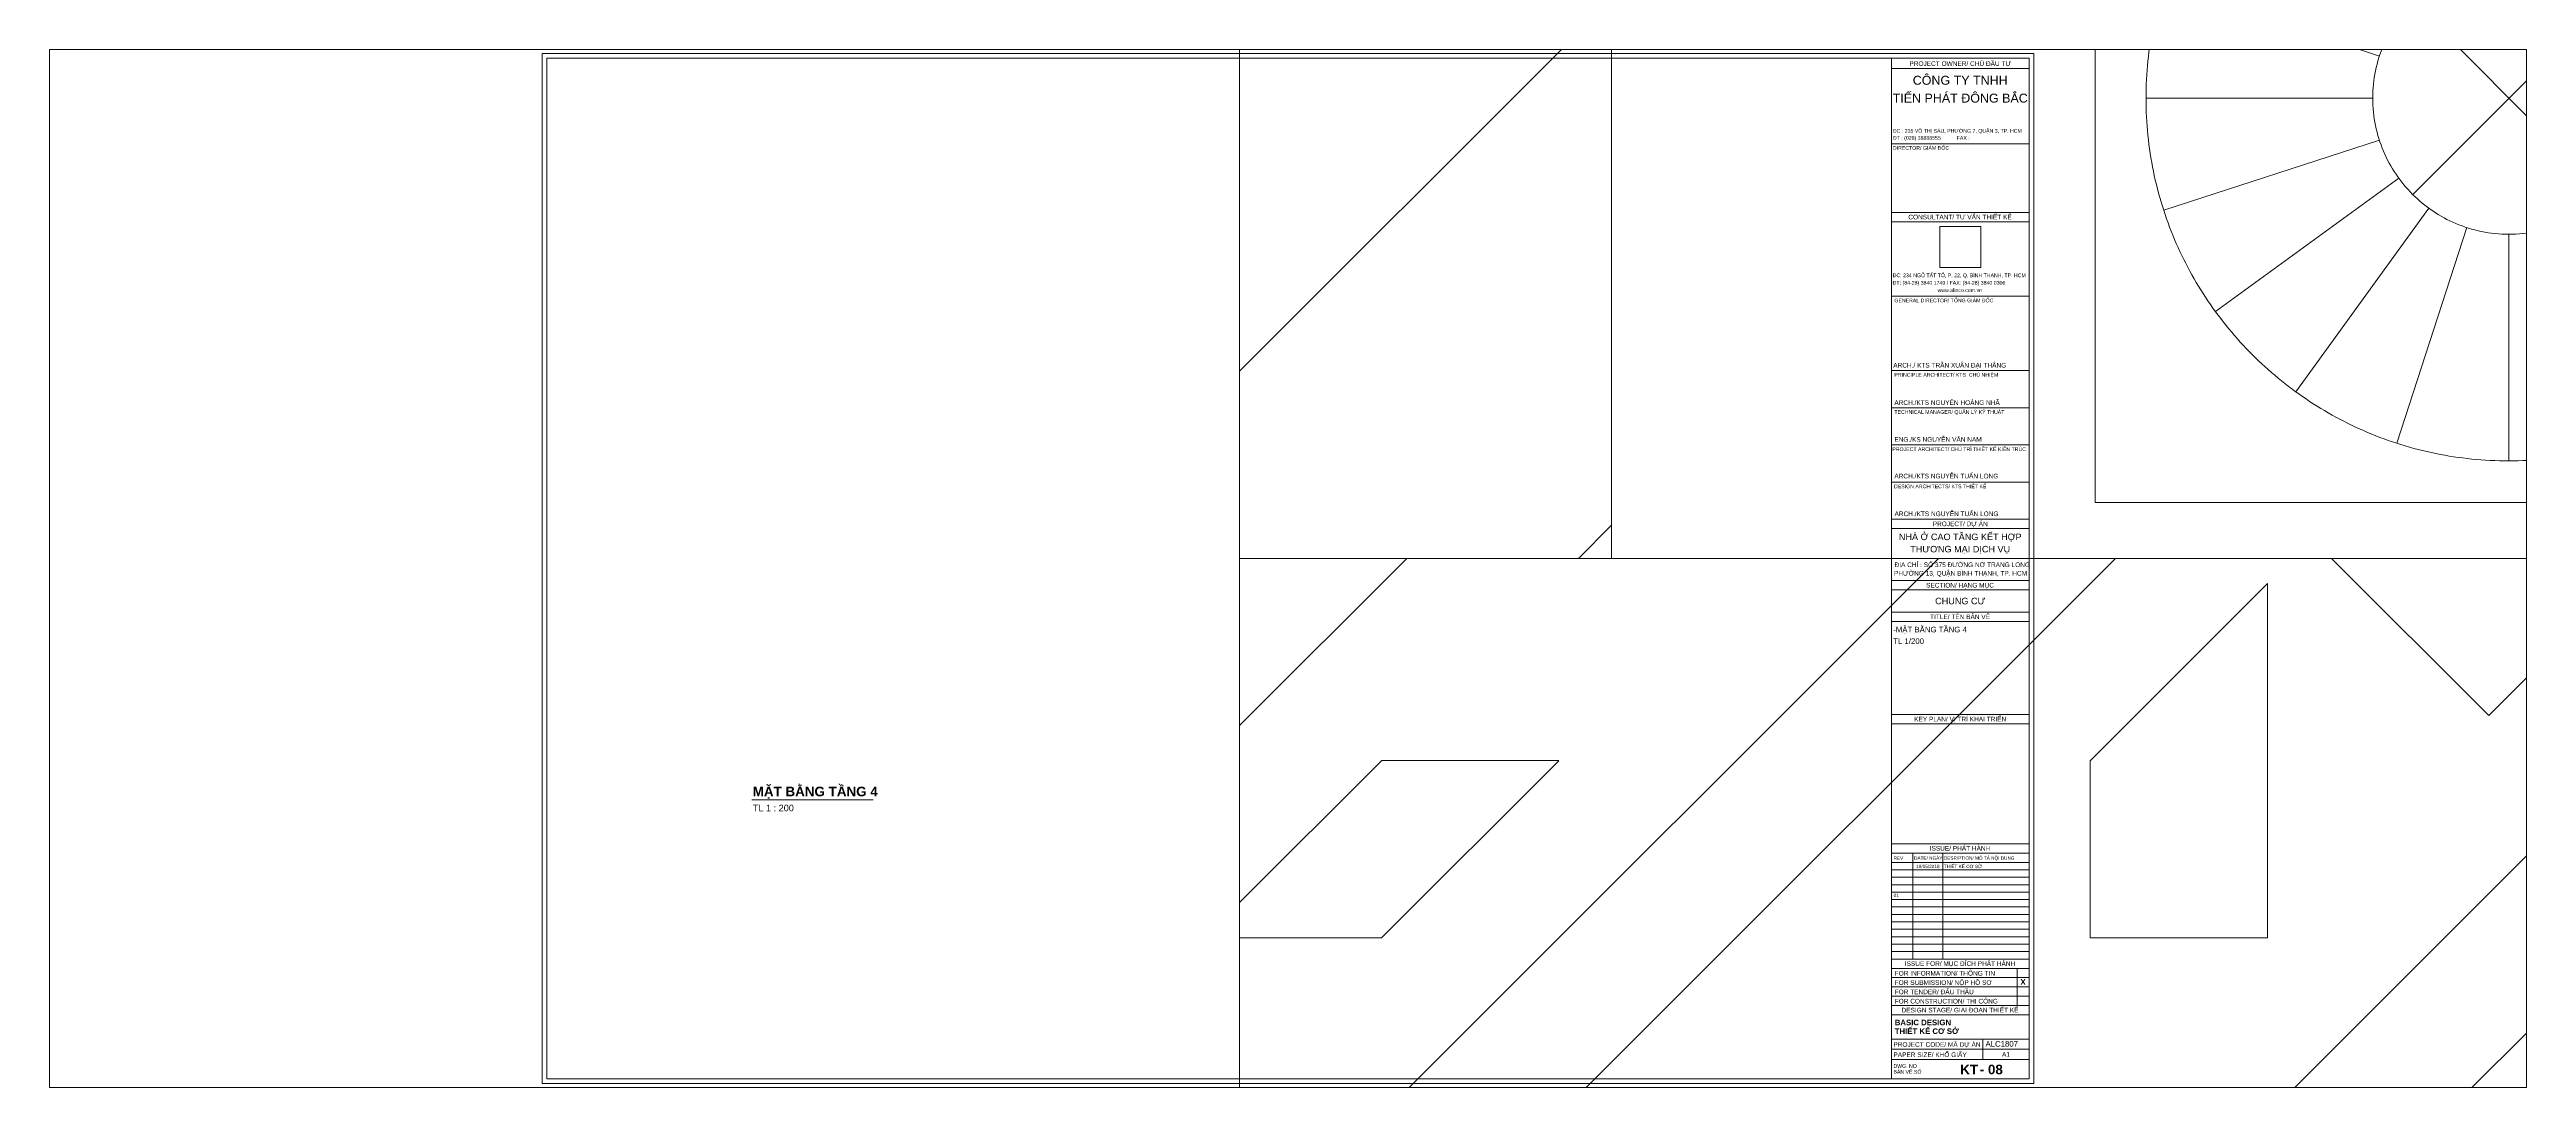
# Paper-space layout 'Layout1' of a CAD drawing. Header units: millimetres. Extents: x -239 to 1092, y 15 to 574.
# The model-space entities are those that its viewports show. They can reach past a viewport. Long polylines and large blocks are cut down to what shows.
import ezdxf

# ---------------------------------------------------------------- set-up
doc = ezdxf.new("R2010")
doc.units = ezdxf.units.MM
doc.layers.add('G-ANNO-NPLT', color=7, linetype='Continuous', plot=False)
for name, color, linetype, lineweight in [('G-ANNO-TTLB', 6, 'Continuous', 5), ('G-ANNO-TTLB-MEDM', 33, 'Continuous', 9), ('G-ANNO-TTLB-THIN', 151, 'Continuous', 5), ('HATCH-TUONG', 152, 'Continuous', 9), ('NET CAT', 3, 'Continuous', 5), ('NET-CAT', 3, 'Continuous', 9), ('THIET BI', 44, 'Continuous', 5)]:
    doc.layers.add(name, color=color, linetype=linetype, lineweight=lineweight)
doc.styles.add('Arial_10', font='arial_1.ttf', dxfattribs={"height": 3.5})
doc.styles.add('Arial_11', font='arial_1.ttf', dxfattribs={"height": 3})
doc.styles.add('Arial_12', font='arial_1.ttf', dxfattribs={"height": 1.8})
doc.styles.add('Arial_4', font='arial_1.ttf', dxfattribs={"height": 2.5})
doc.styles.add('Arial_5', font='arial_1.ttf', dxfattribs={"height": 2})
doc.styles.add('Arial_6', font='arial_1.ttf', dxfattribs={"height": 1.8})
doc.styles.add('Arial_7', font='arial_1.ttf', dxfattribs={"height": 2.5})
doc.styles.add('Arial_8', font='arial_1.ttf', dxfattribs={"height": 4.8})
doc.styles.add('Arial_9', font='arial_1.ttf', dxfattribs={"height": 2})
doc.styles.add('Arial_B_1', font='arialbd_1.ttf', dxfattribs={"height": 3})
doc.styles.add('Arial_B_2', font='arialbd_1.ttf', dxfattribs={"height": 5.15873})
picture_1 = doc.add_image_def('image1.jpg', size_in_pixel=(598, 599))

# ---------------------------------------------------------------- blocks, each defined once
blk = doc.blocks.new('KT-A1 - KT-A1-1017761--MẶT BẰNG TẦNG 4')
at = {"layer": 'G-ANNO-TTLB-MEDM'}
for p, q in [((28, 553.5), (28, 4.5)), ((825, 553.5), (28, 553.5)), ((751, 553.5), (751, 4.5)), ((825, 4.5), (825, 553.5)), ((28, 4.5), (825, 4.5))]:
    blk.add_line(p, q, dxfattribs=at)
at = {"layer": 'G-ANNO-TTLB-THIN'}
for p, q in [((827.5, 556), (25.5, 556)), ((25.5, 556), (25.5, 2)), ((825, 548), (751, 548)), ((827.5, 2), (827.5, 556)), ((825, 507.5), (751, 507.5)), ((825, 470.5), (751, 470.5)), ((825, 465.5), (751, 465.5)), ((825, 425.5), (751, 425.5)), ((825, 385.5), (751, 385.5)), ((825, 365.5), (751, 365.5)), ((825, 345.5), (751, 345.5)), ((825, 325.5), (751, 325.5)), ((825, 305.5), (751, 305.5)), ((825, 300.5), (751, 300.5)), ((825, 272.5), (751, 272.5)), ((825, 267.5), (751, 267.5)), ((825, 255.5), (751, 255.5)), ((825, 250.5), (751, 250.5)), ((825, 200.5), (751, 200.5)), ((825, 195.5), (751, 195.5)), ((825, 131), (751, 131)), ((825, 126), (751, 126)), ((825, 121), (751, 121)), ((762.5, 69), (762.5, 126)), ((778.5, 69), (778.5, 126)), ((825, 117), (751, 117)), ((825, 113), (751, 113)), ((825, 109), (751, 109)), ((825, 105), (751, 105)), ((825, 101), (751, 101)), ((825, 97), (751, 97)), ((825, 93), (751, 93)), ((825, 89), (751, 89)), ((825, 85), (751, 85)), ((825, 81), (751, 81)), ((825, 77), (751, 77)), ((825, 73), (751, 73)), ((825, 69), (751, 69)), ((825, 64), (751, 64)), ((825, 59), (751, 59)), ((825, 54), (751, 54)), ((818.5, 44), (818.5, 64)), ((825, 49), (751, 49)), ((825, 44), (751, 44)), ((825, 39), (751, 39)), ((825, 26), (751, 26)), ((825, 20.5), (751, 20.5)), ((825, 15), (751, 15)), ((800, 26), (800, 15)), ((25.5, 2), (827.5, 2))]:
    blk.add_line(p, q, dxfattribs=at)
at = {"layer": 'G-ANNO-TTLB', "line_spacing_factor": 0.936439}
for s, insert, char_height, width, attachment_point, style in [('\\pt12.7,25.4,38.1,50.8,63.5,76.2,88.9,101.6,114.3,127,139.7,152.4,165.1,177.8,190.5,203.2,215.9,228.6,241.3,254,266.7,279.4,292.1,304.8,317.5,330.2,342.9,355.6,368.3,381,393.7,406.4;PROJECT OWNER/ CHỦ {\\fArial|b0|i0|c238|p34;ĐẦU T}Ư', (787.9, 551.8), 2.5, 72.23, 2, 'Arial_4'), ('\\pt12,24,36,48,60,72,84,96,108,120,132,144,156,168,180,192,204,216,228,240,252,264,276,288,300,312,324,336,348,360,372,384;DIRECTOR/ GIÁM {\\fArial|b0|i0|c238|p34;ĐỐC}', (751.7, 506.2), 2, 30.89, 1, 'Arial_5'), ('\\pt12.7,25.4,38.1,50.8,63.5,76.2,88.9,101.6,114.3,127,139.7,152.4,165.1,177.8,190.5,203.2,215.9,228.6,241.3,254,266.7,279.4,292.1,304.8,317.5,330.2,342.9,355.6,368.3,381,393.7,406.4;CONSULTANT/ T{\\fArial|b0|i0|c163|p34;Ư VẤN THIẾT KẾ}', (787.8, 469.3), 2.5, 72.36, 2, 'Arial_4'), ('\\pt12,24,36,48,60,72,84,96,108,120,132,144,156,168,180,192,204,216,228,240,252,264,276,288,300,312,324,336,348,360,372,384;{\\fArial|b0|i0|c238|p34;ĐC: 234 NGÔ TẤT TỐ, P. 22, Q. B}ÌNH THẠNH, TP. HCM', (751.6, 437.7), 2, 72.89, 1, 'Arial_5'), ('\\pt12,24,36,48,60,72,84,96,108,120,132,144,156,168,180,192,204,216,228,240,252,264,276,288,300,312,324,336,348,360,372,384;{\\fArial|b0|i0|c238|p34;ĐT: (84-28) 3840 1749 / FAX: (84-28) 3840 0306}', (751.6, 433.7), 2, 72.89, 1, 'Arial_5'), ('\\pt12,24,36,48,60,72,84,96,108,120,132,144,156,168,180,192,204,216,228,240,252,264,276,288,300,312,324,336,348,360,372,384;{\\fArial|b0|i0|c238|p34;www.alinco.com.vn}', (775.7, 429.7), 2, 24.61, 1, 'Arial_5'), ('\\pt12,24,36,48,60,72,84,96,108,120,132,144,156,168,180,192,204,216,228,240,252,264,276,288,300,312,324,336,348,360,372,384;GENERAL DIRECTOR/ TỔNG GIÁM {\\fArial|b0|i0|c238|p34;ĐỐC}', (752.5, 424.2), 2, 71.44, 1, 'Arial_5'), ('\\pt12.7,25.4,38.1,50.8,63.5,76.2,88.9,101.6,114.3,127,139.7,152.4,165.1,177.8,190.5,203.2,215.9,228.6,241.3,254,266.7,279.4,292.1,304.8,317.5,330.2,342.9,355.6,368.3,381,393.7,406.4;ARCH./ KTS TRẦN XUÂN {\\fArial|b0|i0|c238|p34;ĐẠI THẮNG}', (751.9, 389.6), 2.5, 72.03, 1, 'Arial_4'), ('\\pt12,24,36,48,60,72,84,96,108,120,132,144,156,168,180,192,204,216,228,240,252,264,276,288,300,312,324,336,348,360,372,384;PRINCIPLE ARCHITECT/ KTS  CHỦ NHIỆM', (752.5, 384.2), 2, 71.44, 1, 'Arial_5'), ('\\pt12,24,36,48,60,72,84,96,108,120,132,144,156,168,180,192,204,216,228,240,252,264,276,288,300,312,324,336,348,360,372,384;TECHNICAL MANAGER/ QUẢN LÝ KỸ THUẬT', (752.5, 364.2), 2, 71.24, 1, 'Arial_5'), ('\\pt12,24,36,48,60,72,84,96,108,120,132,144,156,168,180,192,204,216,228,240,252,264,276,288,300,312,324,336,348,360,372,384;PROJECT ARCHITECT/ CHỦ TRÌ THIẾT KẾ KIẾN TRÚC', (751.4, 344.2), 2, 75.21, 1, 'Arial_5'), ('\\pt12,24,36,48,60,72,84,96,108,120,132,144,156,168,180,192,204,216,228,240,252,264,276,288,300,312,324,336,348,360,372,384;DESIGN ARCHITECTS/ KTS THIẾT KẾ', (752.3, 324.2), 2, 71.24, 1, 'Arial_5'), ('\\pt12.7,25.4,38.1,50.8,63.5,76.2,88.9,101.6,114.3,127,139.7,152.4,165.1,177.8,190.5,203.2,215.9,228.6,241.3,254,266.7,279.4,292.1,304.8,317.5,330.2,342.9,355.6,368.3,381,393.7,406.4;PROJECT/ DỰ ÁN', (787.9, 304.3), 2.5, 72.36, 2, 'Arial_4'), ('\\pt12.7,25.4,38.1,50.8,63.5,76.2,88.9,101.6,114.3,127,139.7,152.4,165.1,177.8,190.5,203.2,215.9,228.6,241.3,254,266.7,279.4,292.1,304.8,317.5,330.2,342.9,355.6,368.3,381,393.7,406.4;SECTION/ HẠNG MỤC', (787.8, 271.3), 2.5, 72.36, 2, 'Arial_4'), ('\\pt12.7,25.4,38.1,50.8,63.5,76.2,88.9,101.6,114.3,127,139.7,152.4,165.1,177.8,190.5,203.2,215.9,228.6,241.3,254,266.7,279.4,292.1,304.8,317.5,330.2,342.9,355.6,368.3,381,393.7,406.4;TITLE/ TÊN BẢN VẼ', (787.8, 254.3), 2.5, 72.36, 2, 'Arial_4'), ('\\pt12.7,25.4,38.1,50.8,63.5,76.2,88.9,101.6,114.3,127,139.7,152.4,165.1,177.8,190.5,203.2,215.9,228.6,241.3,254,266.7,279.4,292.1,304.8,317.5,330.2,342.9,355.6,368.3,381,393.7,406.4;KEY PLAN/ VỊ TRÍ KHAI TRIỂN', (787.9, 199.3), 2.5, 72.36, 2, 'Arial_4'), ('\\pt12.70001,25.4,38.10001,50.8,63.5,76.19999,88.9,101.59999,114.3,127.00001,139.7,152.40001,165.1,177.8,190.49999,203.2,215.89999,228.6,241.30001,254,266.70001,279.4,292.1,304.79999,317.5,330.19999,342.9,355.60001,368.3,381.00001,393.7,406.4;REV', (752.1, 124.2), 1.8, 9.39, 1, 'Arial_6'), ('\\pt12.70001,25.4,38.10001,50.8,63.5,76.19999,88.9,101.59999,114.3,127.00001,139.7,152.40001,165.1,177.8,190.49999,203.2,215.89999,228.6,241.30001,254,266.70001,279.4,292.1,304.79999,317.5,330.19999,342.9,355.60001,368.3,381.00001,393.7,406.4;DATE/ NGÀY', (763.1, 124.2), 1.8, 15.21, 1, 'Arial_6'), ('\\pt12.7,25.4,38.1,50.8,63.5,76.2,88.9,101.6,114.3,127,139.7,152.4,165.1,177.8,190.5,203.2,215.9,228.6,241.3,254,266.7,279.4,292.1,304.8,317.5,330.2,342.9,355.6,368.3,381,393.7,406.4;ISSUE/ PHÁT HÀNH', (787.8, 129.8), 2.5, 72.36, 2, 'Arial_4'), ('\\pt12.70001,25.4,38.10001,50.8,63.5,76.19999,88.9,101.59999,114.3,127.00001,139.7,152.40001,165.1,177.8,190.49999,203.2,215.89999,228.6,241.30001,254,266.70001,279.4,292.1,304.79999,317.5,330.19999,342.9,355.60001,368.3,381.00001,393.7,406.4;DESRIPTION/ MÔ TẢ NỘI DUNG', (779.1, 124.2), 1.8, 44.91, 1, 'Arial_6'), ('\\pt12.7,25.4,38.1,50.8,63.5,76.2,88.9,101.6,114.3,127,139.7,152.4,165.1,177.8,190.5,203.2,215.9,228.6,241.3,254,266.7,279.4,292.1,304.8,317.5,330.2,342.9,355.6,368.3,381,393.7,406.4;ISSUE FOR/ MỤC {\\fArial|b0|i0|c238|p34;ĐÍCH PHÁT H}ÀNH', (787.8, 67.8), 2.5, 72.36, 2, 'Arial_4'), ('\\pt12.7,25.4,38.1,50.8,63.5,76.2,88.9,101.6,114.3,127,139.7,152.4,165.1,177.8,190.5,203.2,215.9,228.6,241.3,254,266.7,279.4,292.1,304.8,317.5,330.2,342.9,355.6,368.3,381,393.7,406.4;FOR INFORMATION/ THÔNG TIN', (752.7, 62.6), 2.5, 54.77, 1, 'Arial_4'), ('\\pt12.7,25.4,38.1,50.8,63.5,76.2,88.9,101.6,114.3,127,139.7,152.4,165.1,177.8,190.5,203.2,215.9,228.6,241.3,254,266.7,279.4,292.1,304.8,317.5,330.2,342.9,355.6,368.3,381,393.7,406.4;FOR SUBMISSION/ NỘP HỒ S{\\fArial|b0|i0|c163|p34;Ơ}', (752.7, 57.6), 2.5, 53.38, 1, 'Arial_4'), ('\\pt12.7,25.4,38.1,50.8,63.5,76.2,88.9,101.6,114.3,127,139.7,152.4,165.1,177.8,190.5,203.2,215.9,228.6,241.3,254,266.7,279.4,292.1,304.8,317.5,330.2,342.9,355.6,368.3,381,393.7,406.4;FOR TENDER/ {\\fArial|b0|i0|c238|p34;ĐẤU THẦU}', (752.7, 52.6), 2.5, 43.66, 1, 'Arial_4'), ('\\pt12.69999,25.40001,38.1,50.79999,63.50001,76.2,88.89999,101.60001,114.3,126.99999,139.70001,152.4,165.09999,177.80001,190.5,203.19999,215.90001,228.6,241.29999,254.00001,266.7,279.39999,292.10001,304.8,317.49999,330.20001,342.9,355.59999,368.30001,381,393.69999,406.40001;X', (820.3, 58.2), 3, 2.939, 1, 'Arial_B_1'), ('\\pt12.7,25.4,38.1,50.8,63.5,76.2,88.9,101.6,114.3,127,139.7,152.4,165.1,177.8,190.5,203.2,215.9,228.6,241.3,254,266.7,279.4,292.1,304.8,317.5,330.2,342.9,355.6,368.3,381,393.7,406.4;FOR CONSTRUCTION/ THI CÔNG', (752.7, 47.6), 2.5, 56.09, 1, 'Arial_4'), ('\\pt12.7,25.4,38.1,50.8,63.5,76.2,88.9,101.6,114.3,127,139.7,152.4,165.1,177.8,190.5,203.2,215.9,228.6,241.3,254,266.7,279.4,292.1,304.8,317.5,330.2,342.9,355.6,368.3,381,393.7,406.4;DESIGN STAGE/ GIAI {\\fArial|b0|i0|c238|p34;ĐOẠN THIẾT KẾ}', (787.8, 42.8), 2.5, 72.36, 2, 'Arial_4'), ('\\pt12.69999,25.40001,38.1,50.79999,63.50001,76.2,88.89999,101.60001,114.3,126.99999,139.70001,152.4,165.09999,177.80001,190.5,203.19999,215.90001,228.6,241.29999,254.00001,266.7,279.39999,292.10001,304.8,317.49999,330.20001,342.9,355.59999,368.30001,381,393.69999,406.40001;BASIC DESIGN THIẾT KẾ C{\\fArial|b1|i0|c163|p34;Ơ SỞ}', (752.7, 36.4), 3, 35.46, 1, 'Arial_B_1'), ('\\pt12.7,25.4,38.1,50.8,63.5,76.2,88.9,101.6,114.3,127,139.7,152.4,165.1,177.8,190.5,203.2,215.9,228.6,241.3,254,266.7,279.4,292.1,304.8,317.5,330.2,342.9,355.6,368.3,381,393.7,406.4;PROJECT CODE/ MÃ DỰ ÁN', (752, 24.3), 2.5, 46.96, 1, 'Arial_4'), ('\\pt12.7,25.4,38.1,50.8,63.5,76.2,88.9,101.6,114.3,127,139.7,152.4,165.1,177.8,190.5,203.2,215.9,228.6,241.3,254,266.7,279.4,292.1,304.8,317.5,330.2,342.9,355.6,368.3,381,393.7,406.4;PAPER SIZE/ KHỔ GIẤY', (752, 18.8), 2.5, 46.96, 1, 'Arial_4'), ('\\pt12.7,25.4,38.1,50.8,63.5,76.2,88.9,101.6,114.3,127,139.7,152.4,165.1,177.8,190.5,203.2,215.9,228.6,241.3,254,266.7,279.4,292.1,304.8,317.5,330.2,342.9,355.6,368.3,381,393.7,406.4;A1', (812.5, 19), 2.5, 23.02, 2, 'Arial_4'), ('\\pt12,24,36,48,60,72,84,96,108,120,132,144,156,168,180,192,204,216,228,240,252,264,276,288,300,312,324,336,348,360,372,384;DWG. NO BẢN VẼ SỐ', (752, 12.5), 2, 16.14, 1, 'Arial_5')]:
    blk.add_mtext(s, dxfattribs=dict(at, insert=insert, char_height=char_height, width=width, attachment_point=attachment_point, style=style))
at = {"layer": 'G-ANNO-TTLB'}
image = blk.add_image(picture_1, insert=(777, 441), size_in_units=(21.9, 22), dxfattribs=at)
image.dxf.flags = 7
blk = doc.blocks.new('X-GIUONG - X-GIUONG 1-V29-MẶT BẰNG TẦNG 4')
at = {"layer": 'THIET BI'}
for p, q in [((1239, 0), (800, 0)), ((1239, 0), (800, 0)), ((1239, -439), (1239, 0)), ((1239, -439), (1239, 0)), ((1016.6, -144.2), (1016.6, -22.2)), ((1039.2, -147.8), (1076.9, -31.8)), ((1059.6, -158.2), (1131.2, -59.5)), ((1075.8, -174.4), (1174.4, -102.7)), ((1086.1, -194.8), (1202.1, -157.1)), ((1068.3, -269.1), (964.8, -165.6)), ((1068.3, -165.6), (964.8, -269.1)), ((1089.7, -217.4), (1211.7, -217.4)), ((1086.1, -240), (1202.1, -277.7))]:
    blk.add_line(p, q, dxfattribs=at)
for radius in [195.1, 73.2]:
    blk.add_circle((1016.6, -217.4), radius, dxfattribs=at)

msp = doc.modelspace()

# ---------------------------------------------------------------- hatches: boundary and pattern name
at = {"layer": 'HATCH-TUONG', "lineweight": 5}
h = msp.add_hatch(dxfattribs=at)
h.set_pattern_fill('FP_6', color=256, style=0, pattern_type=2)
h.set_pattern_definition([(45, (0, 0), (-141.4214, 141.4214), [])])
h.paths.add_polyline_path([(400.5, 299.9), (600.5, 299.9), (600.5, 3599.9), (400.5, 3599.9), (400.5, 2670.3)], flags=0)
h.paths.add_polyline_path([(500.5, 5699.9), (600.5, 5699.9), (600.5, 6249.9), (400.5, 6249.9), (400.5, 5699.9)], flags=0)
at = {"layer": 'NET CAT'}
h = msp.add_hatch(dxfattribs=at)
h.set_pattern_fill('FP_1', color=256, style=0, pattern_type=2)
h.set_pattern_definition([(45, (95.25, 0), (-476.25, 476.25), []), (45, (190.5, 0), (-476.25, 476.25), []), (45, (0, 0), (-476.25, 476.25), []), (45, (476.25, 0), (-476.25, 476.25), []), (45, (571.5, 0), (-476.25, 476.25), []), (0, (381, 95.25), (0, 952.5), [95.25, -857.25]), (0, (476.25, 190.5), (0, 952.5), [95.25, -857.25]), (45, (381, 95.25), (0, 952.5), [134.68, -1212.34]), (45, (476.25, 95.25), (0, 952.5), [134.68, -1212.34]), (0, (381, 95.25), (0, 952.5), [95.25, -857.25]), (90, (-95.25, 95.25), (-952.5, 6e-14), [95.25, -857.25]), (90, (0, 95.25), (-952.5, 6e-14), [190.5, -762]), (45, (-95.25, 190.5), (0, 952.5), [134.68, -1212.34]), (90, (762, 381), (-952.5, 6e-14), [95.25, -857.25]), (0, (666.75, 381), (0, 952.5), [95.25, -857.25]), (45, (666.75, 381), (0, 952.5), [134.68, -1212.34]), (0, (857.25, 95.25), (0, 952.5), [95.25, -857.25]), (0, (857.25, 571.5), (0, 952.5), [95.25, -857.25]), (90, (1047.75, 666.75), (-952.5, 6e-14), [95.25, -857.25]), (45, (857.25, 571.5), (0, 952.5), [269.37, -1077.66]), (45, (952.5, 571.5), (0, 952.5), [134.68, -1212.34]), (45, (1143, 762), (0, 952.5), [134.68, -1212.34]), (0, (1143, 857.25), (0, 952.5), [95.25, -857.25]), (90, (1143, 762), (-952.5, 6e-14), [95.25, -857.25]), (0, (476.25, 762), (0, 952.5), [95.25, -857.25]), (0, (666.75, 857.25), (0, 952.5), [95.25, -857.25]), (90, (571.5, 762), (-952.5, 6e-14), [95.25, -857.25]), (90, (666.75, 762), (-952.5, 6e-14), [95.25, -857.25]), (45, (476.25, 762), (0, 952.5), [134.68, -1212.34]), (45, (666.75, 762), (0, 952.5), [134.68, -1212.34]), (135, (119, 214.8), (-952.5, 6e-14), [134.68, -1212.34]), (135, (238.1, 333.4), (-952.5, 6e-14), [134.68, -1212.34]), (135, (309.56, 404.8), (-952.5, 6e-14), [134.68, -1212.34]), (135, (333.4, 428.6), (-952.5, 6e-14), [134.68, -1212.34]), (135, (381, 476.25), (-952.5, 6e-14), [134.68, -1212.34]), (135, (404.8, 500.06), (-952.5, 6e-14), [134.68, -1212.34]), (135, (476.25, 571.5), (-952.5, 6e-14), [134.68, -1212.34]), (135, (523.9, 619.1), (-952.5, 6e-14), [134.68, -1212.34]), (45, (119, 214.8), (0, 952.5), [95.25, -1251.78]), (45, (238.1, 333.4), (0, 952.5), [67.36, -1279.66]), (45, (404.8, 500.06), (0, 952.5), [67.36, -1279.66]), (45, (309.56, 595.3), (0, 952.5), [67.36, -1279.66]), (45, (476.25, 571.5), (0, 952.5), [67.36, -1279.66]), (45, (381, 666.75), (0, 952.5), [67.36, -1279.66]), (0, (24.2, 309.5), (0, 952.5), [190.04, -762.46]), (0, (238.1, 523.9), (0, 952.5), [95.25, -857.25])])
h.paths.add_polyline_path([(2400.5, -0.1), (2400.5, 299.9), (400.5, 299.9), (400.5, -0.1)], flags=0)

# ---------------------------------------------------------------- linework, layer by layer
at = {"layer": 'NET CAT', "lineweight": 13}
for p, q in [((2400.5, 299.9), (400.5, 299.9)), ((400.5, 299.9), (400.5, -0.1))]:
    msp.add_line(p, q, dxfattribs=at)
at = {"layer": 'NET-CAT', "lineweight": 15}
for p, q in [((400.5, 3599.9), (400.5, 299.9)), ((600.5, 299.9), (600.5, 3149.9)), ((400.5, 299.9), (600.5, 299.9))]:
    msp.add_line(p, q, dxfattribs=at)

# ---------------------------------------------------------------- block references
at = {"color": 253, "lineweight": 9, "rotation": 180}
msp.add_blockref('X-GIUONG - X-GIUONG 1-V29-MẶT BẰNG TẦNG 4', (2099.5, 330), dxfattribs=at)

psp = doc.layouts.get("Layout1")

# ---------------------------------------------------------------- block references
at = {"layer": 'G-ANNO-TTLB'}
psp.add_blockref('KT-A1 - KT-A1-1017761--MẶT BẰNG TẦNG 4', (0, 15.4), dxfattribs=at)

# ---------------------------------------------------------------- texts
at = {"layer": 'G-ANNO-TTLB', "line_spacing_factor": 0.941778}
for s, insert, char_height, width, attachment_point, style in [('CÔNG TY TNHH', (787.9, 559.4), 4.8, 60.705, 2, 'Arial_8'), ('TIẾN PHÁT ĐÔNG BẮC', (787.9, 549.8), 4.8, 86.68, 2, 'Arial_8'), ('ĐC : 235 VÕ THỊ SÁU, PHƯỜNG 7, QUẬN 3, TP. HCM', (751.7, 530.8), 2, 82.809, 1, 'Arial_9'), ('ĐT : (028) 38888555           FAX :', (751.7, 527), 2, 49.411, 1, 'Arial_9'), ('ARCH./KTS NGUYỄN HOÀNG NHÃ', (752.5, 384.9), 2.5, 67.52, 1, 'Arial_7'), ('ENG./KS NGUYỄN VĂN NAM', (752.5, 365.1), 2.5, 55.981, 1, 'Arial_7'), ('ARCH./KTS NGUYỄN TUẤN LONG', (752.5, 345.4), 2.5, 66.602, 1, 'Arial_7'), ('ARCH./KTS NGUYỄN TUẤN LONG', (752.6, 325.1), 2.5, 66.602, 1, 'Arial_7'), ('NHÀ Ở CAO TẦNG KẾT HỢP', (787.9, 313.2), 3.5, 78.757, 2, 'Arial_10'), ('THƯƠNG MẠI DỊCH VỤ', (787.9, 306.6), 3.5, 64.059, 2, 'Arial_10'), ('ĐỊA CHỈ : SỐ 375 ĐƯỜNG NƠ TRANG LONG', (752.6, 297.7), 2.5, 86.925, 1, 'Arial_7'), ('PHƯỜNG 13, QUẬN BÌNH THẠNH, TP. HCM', (752.3, 293.1), 2.5, 85.364, 1, 'Arial_7'), ('CHUNG CƯ', (787.9, 278.7), 3.5, 32.137, 2, 'Arial_10'), ('TL 1/200', (751.9, 256.9), 3, 19.796, 1, 'Arial_11'), ('-MẶT BẰNG TẦNG 4', (751.9, 263.1), 3, 47.23, 1, 'Arial_11'), ('TL 1 : 200', (138.8, 167.4), 3.5, 26.352, 1, 'Arial_10'), ('18/05/2018', (770.5, 135.1), 1.8, 15.073, 2, 'Arial_12'), ('THIẾT KẾ CƠ SỞ', (779.1, 135.1), 1.8, 24.504, 1, 'Arial_12'), ('01', (752.1, 119.6), 1.8, 3.35, 1, 'Arial_12'), ('ALC1807', (801.5, 40.3), 3, 20.897, 1, 'Arial_11'), ('KT', (787.9, 27.6), 5.16, 11.202, 1, 'Arial_B_2'), ('- 08', (798.4, 27.6), 5.16, 14.447, 1, 'Arial_B_2')]:
    psp.add_mtext(s, dxfattribs=dict(at, insert=insert, char_height=char_height, width=width, attachment_point=attachment_point, style=style))

# ---------------------------------------------------------------- viewports
at = {"layer": '0'}
psp.add_viewport(center=(426.5, 294.4), size=(1331.7, 558.197), view_center_point=(426.5, 294.4), view_height=558.197, dxfattribs=at)

# ---------------------------------------------------------------- next in the draw order: texts
at = {"layer": 'G-ANNO-TTLB', "lineweight": 30, "insert": (136.7, 177.1), "char_height": 5.159, "width": 80.131, "attachment_point": 1, "line_spacing_factor": 0.941778, "style": 'Arial_B_2', "bg_fill": 3, "box_fill_scale": 1.25, "bg_fill_color": 256, "bg_fill_true_color": 13158600, "bg_fill_transparency": 0}
psp.add_mtext(' MẶT BẰNG TẦNG 4', dxfattribs=at)

# ---------------------------------------------------------------- next in the draw order: linework, layer by layer
at = {"layer": 'G-ANNO-NPLT', "lineweight": 5}
psp.add_line((138.2, 170.1), (203.4, 170.1), dxfattribs=at)

doc.saveas('drawing.dxf')
